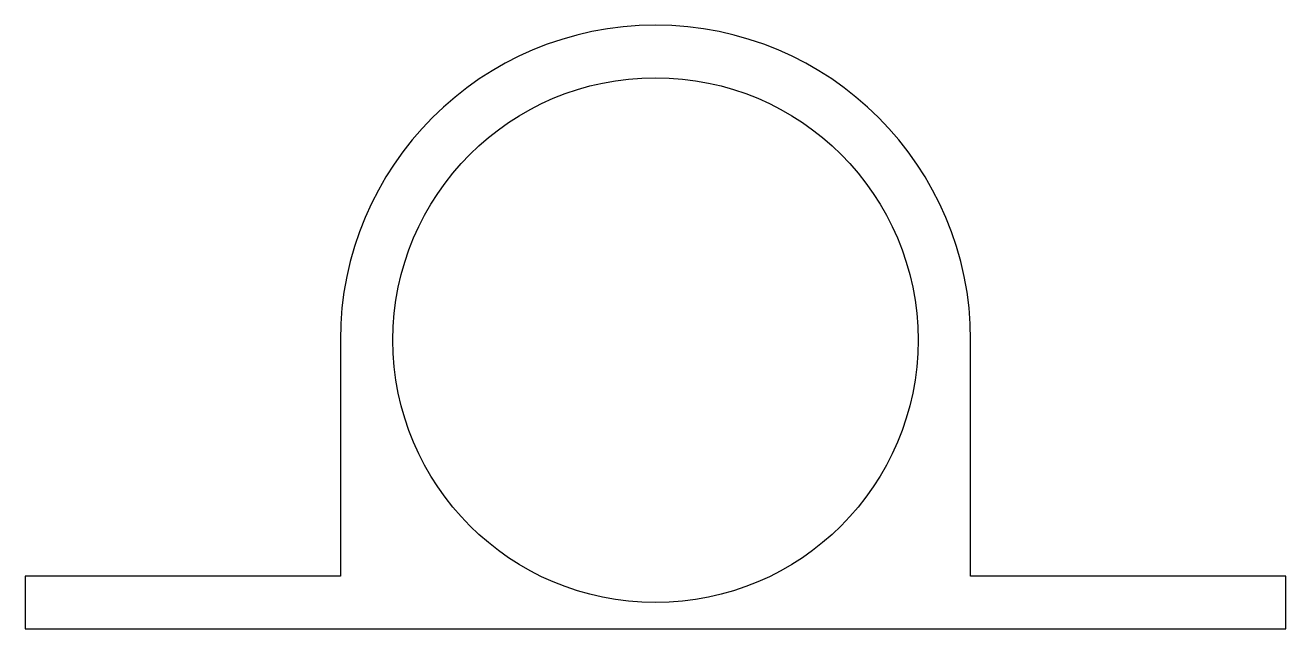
# Model space of a CAD drawing. Header units: inches. Extents: x -1.5 to 1.5, y 0 to 1.44.
import ezdxf

# ---------------------------------------------------------------- set-up
doc = ezdxf.new("R2010")
doc.units = ezdxf.units.IN
doc.header["$MEASUREMENT"] = 0

msp = doc.modelspace()

# ---------------------------------------------------------------- linework, layer by layer
msp.add_lwpolyline([(-1.5, 0), (1.5, 0), (1.5, 0.125), (0.75, 0.125), (0.75, 0.6875, 1), (-0.75, 0.6875), (-0.75, 0.125), (-1.5, 0.125)], format="xyb", close=True)
msp.add_circle((0, 0.6875), 0.625)

doc.saveas('drawing.dxf')
